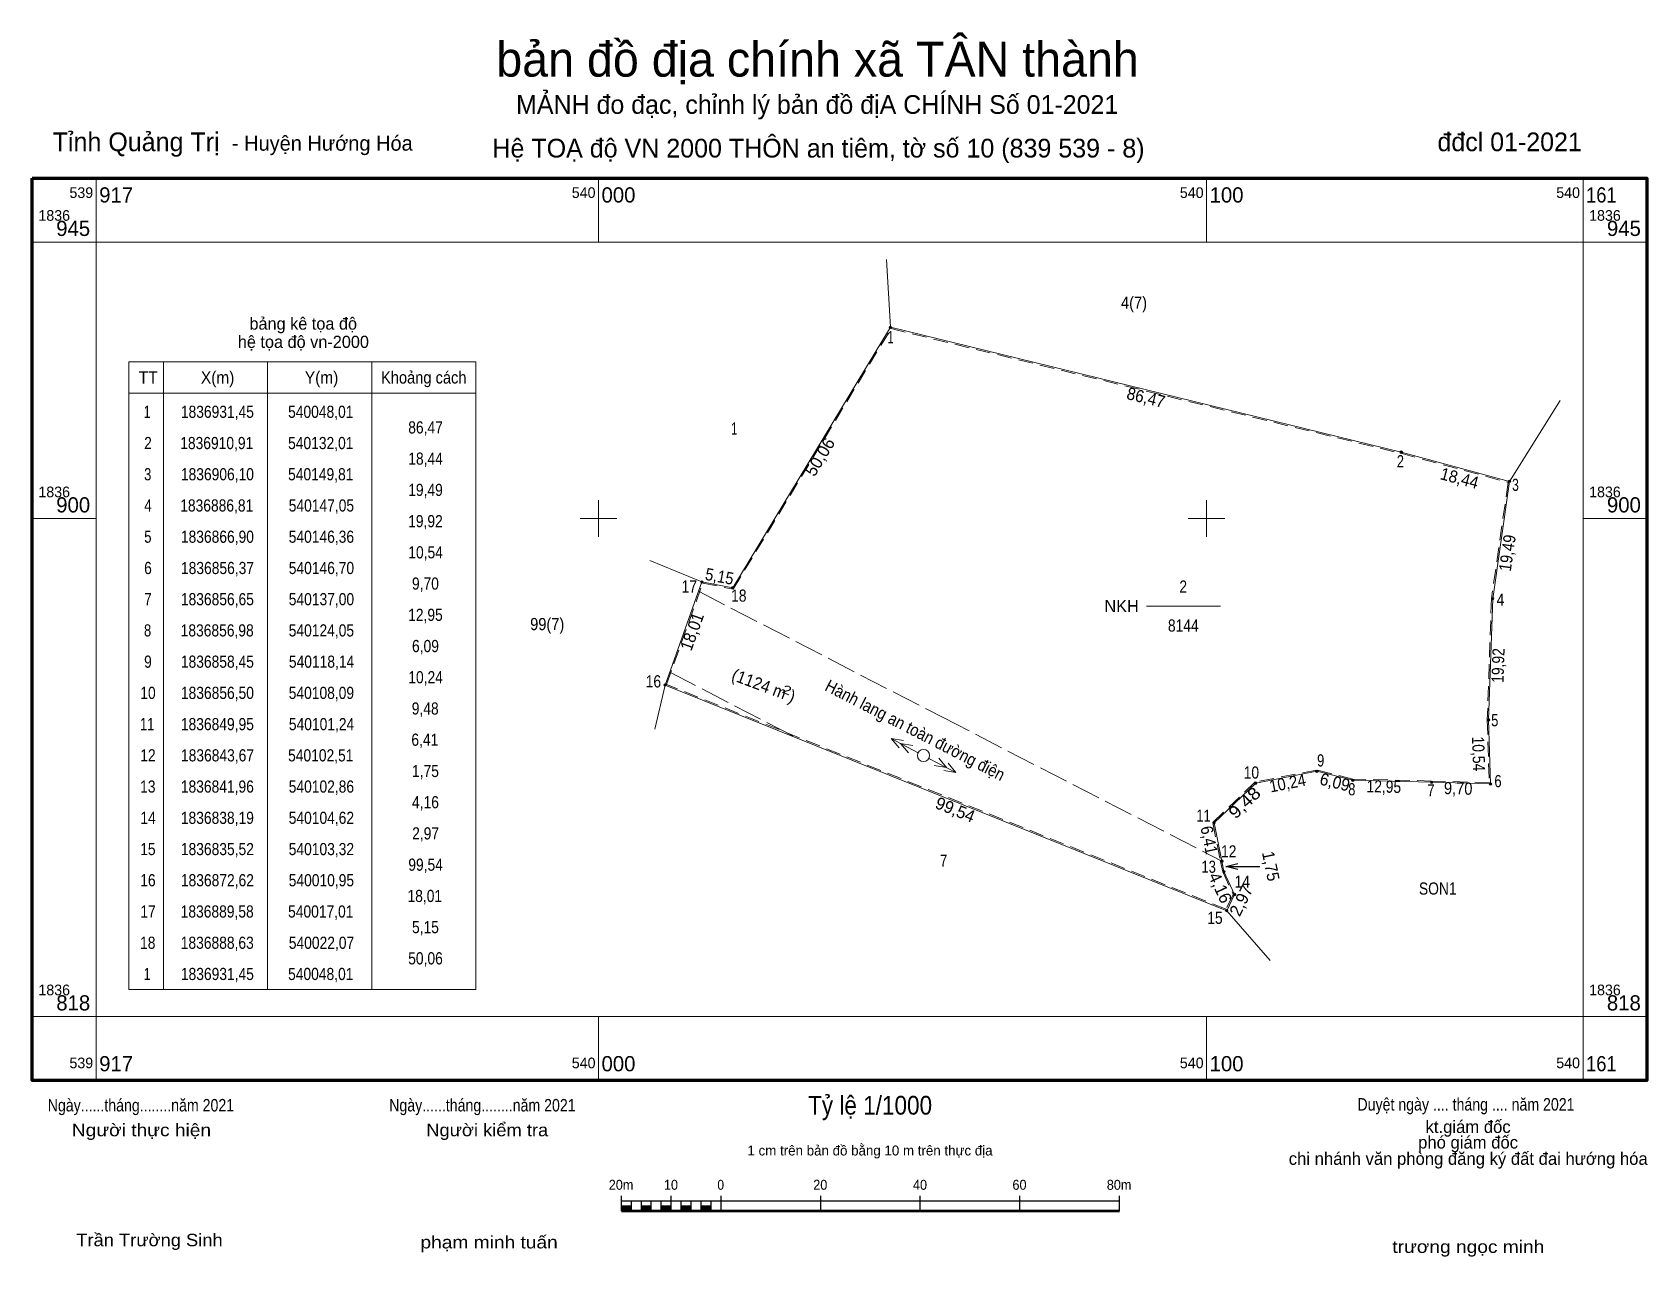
# Model space of a CAD drawing. Header units: metres. Extents: x 539907 to 540173, y 1836779 to 1836980.
import ezdxf
from ezdxf.enums import TextEntityAlignment as Align

# ---------------------------------------------------------------- set-up
doc = ezdxf.new("R2010")
doc.units = ezdxf.units.M
doc.header["$LTSCALE"] = 0.8
doc.linetypes.add('LONG_DASHED', pattern=[7.5, 6, -1.5])
doc.linetypes.add('MEDIUM_DASHED', pattern=[4.5, 3, -1.5])
for name, color, linetype, lineweight in [('1', 7, 'Continuous', 13), ('10', 7, 'Continuous', 13), ('13', 7, 'Continuous', 13), ('2', 7, 'Continuous', 25), ('30', 7, 'LONG_DASHED', 13), ('32', 7, 'Continuous', 13), ('55', 7, 'Continuous', 13), ('59', 7, 'Continuous', 13), ('63', 7, 'Continuous', 13)]:
    doc.layers.add(name, color=color, linetype=linetype, lineweight=lineweight)
for name, color, linetype in [('12', 7, 'Continuous'), ('4', 7, 'Continuous'), ('5', 7, 'Continuous'), ('6', 7, 'Continuous')]:
    doc.layers.add(name, color=color, linetype=linetype)

msp = doc.modelspace()

# ---------------------------------------------------------------- hatches: boundary and pattern name
at = {"layer": '13'}
for points in [[(540048.21, 1836931.45, 1), (540047.81, 1836931.45, 1)], [(540132.21, 1836910.91, 1), (540131.81, 1836910.91, 1)], [(540150.01, 1836906.1, 1), (540149.61, 1836906.1, 1)], [(540150.01, 1836906.1, 1), (540149.61, 1836906.1, 1)], [(540017.21, 1836889.58, 1), (540016.81, 1836889.58, 1)], [(540022.27, 1836888.63, 1), (540021.87, 1836888.63, 1)], [(540147.25, 1836886.81, 1), (540146.85, 1836886.81, 1)], [(540011.15, 1836872.62, 1), (540010.75, 1836872.62, 1)], [(540146.56, 1836866.9, 1), (540146.16, 1836866.9, 1)], [(540118.34, 1836858.45, 1), (540117.94, 1836858.45, 1)], [(540124.25, 1836856.98, 1), (540123.85, 1836856.98, 1)], [(540108.29, 1836856.5, 1), (540107.89, 1836856.5, 1)], [(540137.2, 1836856.65, 1), (540136.8, 1836856.65, 1)], [(540146.9, 1836856.37, 1), (540146.5, 1836856.37, 1)], [(540101.44, 1836849.95, 1), (540101.04, 1836849.95, 1)], [(540102.71, 1836843.67, 1), (540102.31, 1836843.67, 1)], [(540103.06, 1836841.96, 1), (540102.66, 1836841.96, 1)], [(540104.82, 1836838.19, 1), (540104.42, 1836838.19, 1)], [(540103.52, 1836835.52, 1), (540103.12, 1836835.52, 1)]]:
    msp.add_hatch(color=256, dxfattribs=at).paths.add_polyline_path(points)
at = {"layer": '2'}
for points in [[(540003.78, 1836786.2), (540005.41, 1836786.2), (540005.41, 1836787.01), (540003.78, 1836787.01)], [(540007.05, 1836786.2), (540008.69, 1836786.2), (540008.69, 1836787.01), (540007.05, 1836787.01)], [(540010.33, 1836786.2), (540011.97, 1836786.2), (540011.97, 1836787.01), (540010.33, 1836787.01)], [(540013.6, 1836786.2), (540015.24, 1836786.2), (540015.24, 1836787.01), (540013.6, 1836787.01)], [(540016.88, 1836786.2), (540018.52, 1836786.2), (540018.52, 1836787.01), (540016.88, 1836787.01)]]:
    msp.add_hatch(color=256, dxfattribs=at).paths.add_polyline_path(points)

# ---------------------------------------------------------------- linework, layer by layer
at = {"layer": '1'}
for p, q in [((540048.01, 1836931.45), (540047.34, 1836942.61)), ((540149.81, 1836906.1), (540158.14, 1836919.41)), ((540017.01, 1836889.58), (540008.44, 1836893.08)), ((540010.95, 1836872.62), (540009.29, 1836865.38))]:
    msp.add_line(p, q, dxfattribs=at)
at = {"layer": '1', "linetype": 'MEDIUM_DASHED'}
msp.add_lwpolyline([(540149.59, 1836905.95), (540146.85, 1836886.83), (540146.16, 1836866.9), (540146.49, 1836856.58), (540137.01, 1836856.85), (540124.08, 1836857.18), (540118.15, 1836858.65), (540107.99, 1836856.69), (540101.02, 1836850.02), (540102.31, 1836843.63), (540102.67, 1836841.9), (540104.4, 1836838.19), (540103.22, 1836835.78), (540011.2, 1836872.73), (540017.14, 1836889.35), (540022.17, 1836888.41), (540048.11, 1836931.22), (540131.96, 1836910.72)], close=True, dxfattribs=at)
at = {"layer": '10'}
msp.add_lwpolyline([(540149.81, 1836906.1), (540147.05, 1836886.81), (540146.36, 1836866.9), (540146.7, 1836856.37), (540137, 1836856.65), (540124.05, 1836856.98), (540118.14, 1836858.45), (540108.09, 1836856.5), (540101.24, 1836849.95), (540102.51, 1836843.67), (540102.86, 1836841.96), (540104.62, 1836838.19), (540103.32, 1836835.52), (540010.95, 1836872.62), (540017.01, 1836889.58), (540022.07, 1836888.63), (540048.01, 1836931.45), (540132.01, 1836910.91)], close=True, dxfattribs=at)
at = {"layer": '13'}
msp.add_line((540090.11, 1836885.61), (540102.27, 1836885.61), dxfattribs=at)
at = {"layer": '13', "lineweight": 25}
msp.add_line((540103.15, 1836842.79), (540108.78, 1836842.79), dxfattribs=at)
msp.add_lwpolyline([(540105.15, 1836842.29), (540103.15, 1836842.79), (540105.15, 1836843.29)], dxfattribs=at)
at = {"layer": '13'}
for centre in [(540048.01, 1836931.45), (540132.01, 1836910.91), (540149.81, 1836906.1), (540149.81, 1836906.1), (540017.01, 1836889.58), (540022.07, 1836888.63), (540147.05, 1836886.81), (540010.95, 1836872.62), (540146.36, 1836866.9), (540118.14, 1836858.45), (540124.05, 1836856.98), (540108.09, 1836856.5), (540137, 1836856.65), (540146.7, 1836856.37), (540101.24, 1836849.95), (540102.51, 1836843.67), (540102.86, 1836841.96), (540104.62, 1836838.19), (540103.32, 1836835.52)]:
    msp.add_circle(centre, 0.2, dxfattribs=at)
at = {"layer": '2'}
for p, q in [((540003.78, 1836786.2), (540003.78, 1836788.65)), ((540011.97, 1836786.2), (540011.97, 1836788.65)), ((540020.16, 1836786.2), (540020.16, 1836788.65)), ((540036.54, 1836786.2), (540036.54, 1836788.65)), ((540052.91, 1836786.2), (540052.91, 1836788.65)), ((540069.29, 1836786.2), (540069.29, 1836788.65)), ((540085.67, 1836786.2), (540085.67, 1836788.65)), ((540003.78, 1836787.83), (540085.67, 1836787.83)), ((540005.41, 1836786.2), (540005.41, 1836787.83)), ((540007.05, 1836786.2), (540007.05, 1836787.83)), ((540008.69, 1836786.2), (540008.69, 1836787.83)), ((540010.33, 1836786.2), (540010.33, 1836787.83)), ((540013.6, 1836786.2), (540013.6, 1836787.83)), ((540015.24, 1836786.2), (540015.24, 1836787.83)), ((540016.88, 1836786.2), (540016.88, 1836787.83)), ((540018.52, 1836786.2), (540018.52, 1836787.83))]:
    msp.add_line(p, q, dxfattribs=at)
at = {"layer": '2', "lineweight": 53}
msp.add_line((540003.78, 1836786.2), (540085.67, 1836786.2), dxfattribs=at)
at = {"layer": '2', "lineweight": 13}
for points in [[(540003.78, 1836786.2), (540005.41, 1836786.2), (540005.41, 1836787.01), (540003.78, 1836787.01)], [(540007.05, 1836786.2), (540008.69, 1836786.2), (540008.69, 1836787.01), (540007.05, 1836787.01)], [(540010.33, 1836786.2), (540011.97, 1836786.2), (540011.97, 1836787.01), (540010.33, 1836787.01)], [(540013.6, 1836786.2), (540015.24, 1836786.2), (540015.24, 1836787.01), (540013.6, 1836787.01)], [(540016.88, 1836786.2), (540018.52, 1836786.2), (540018.52, 1836787.01), (540016.88, 1836787.01)]]:
    msp.add_lwpolyline(points, close=True, dxfattribs=at)
at = {"layer": '30'}
msp.add_line((540011.71, 1836874.74), (540032.81, 1836863.84), dxfattribs=at)
msp.add_lwpolyline([(540016.46, 1836888.04), (540056.67, 1836867.27), (540102.51, 1836843.67)], dxfattribs=at)
at = {"layer": '32'}
msp.add_line((540110.45, 1836827.35), (540103.32, 1836835.52), dxfattribs=at)
msp.add_lwpolyline([(540103.32, 1836835.52), (540104.62, 1836838.19), (540102.86, 1836841.96), (540101.24, 1836849.95), (540108.09, 1836856.5), (540118.14, 1836858.45), (540124.05, 1836856.98), (540137, 1836856.65), (540146.7, 1836856.37), (540146.36, 1836866.9), (540147.05, 1836886.81), (540149.81, 1836906.1)], dxfattribs=at)
at = {"layer": '55'}
for p, q in [((540048.14, 1836863.82), (540052.58, 1836861.5)), ((540048.14, 1836863.82), (540050.14, 1836863.49)), ((540048.14, 1836863.82), (540049.43, 1836862.28)), ((540049.69, 1836863), (540051.69, 1836862.67)), ((540049.69, 1836863), (540050.97, 1836861.48)), ((540058.77, 1836858.25), (540054.35, 1836860.57)), ((540057.22, 1836859.06), (540055.95, 1836860.59)), ((540058.77, 1836858.25), (540057.5, 1836859.78)), ((540057.22, 1836859.06), (540055.23, 1836859.38)), ((540058.77, 1836858.25), (540056.78, 1836858.58))]:
    msp.add_line(p, q, dxfattribs=at)
msp.add_circle((540053.4602, 1836861.0465), 1, dxfattribs=at)
at = {"layer": '59'}
for p, q in [((539922.77, 1836925.76), (539979.82, 1836925.76)), ((539922.77, 1836925.76), (539922.77, 1836822.56)), ((539928.48, 1836925.76), (539928.48, 1836822.56)), ((539945.59, 1836925.76), (539945.59, 1836822.56)), ((539962.71, 1836925.76), (539962.71, 1836822.56)), ((539979.82, 1836925.76), (539979.82, 1836822.56)), ((539922.77, 1836920.63), (539979.82, 1836920.63)), ((539922.77, 1836822.56), (539979.82, 1836822.56))]:
    msp.add_line(p, q, dxfattribs=at)
at = {"layer": '63'}
for p, q in [((539917.39, 1836945.45), (539917.39, 1836955.95)), ((540000, 1836945.45), (540000, 1836955.95)), ((540100, 1836945.45), (540100, 1836955.95)), ((540161.91, 1836945.45), (540161.91, 1836955.95)), ((539917.39, 1836945.45), (539906.89, 1836945.45)), ((540161.91, 1836945.45), (540172.41, 1836945.45)), ((540000, 1836897), (540000, 1836903)), ((540100, 1836897), (540100, 1836903)), ((539917.39, 1836900), (539906.89, 1836900)), ((539997, 1836900), (540003, 1836900)), ((540097, 1836900), (540103, 1836900)), ((540161.91, 1836900), (540172.41, 1836900)), ((539917.39, 1836818.13), (539906.89, 1836818.13)), ((539917.39, 1836818.13), (539917.39, 1836807.63)), ((540000, 1836818.13), (540000, 1836807.63)), ((540100, 1836818.13), (540100, 1836807.63)), ((540161.91, 1836818.13), (540161.91, 1836807.63)), ((540161.91, 1836818.13), (540172.41, 1836818.13))]:
    msp.add_line(p, q, dxfattribs=at)
at = {"layer": '63', "lineweight": 70}
msp.add_lwpolyline([(539906.89, 1836955.95), (540172.41, 1836955.95), (540172.41, 1836807.63), (539906.89, 1836807.63)], close=True, dxfattribs=at)
at = {"layer": '63'}
msp.add_lwpolyline([(539917.39, 1836945.45), (540161.91, 1836945.45), (540161.91, 1836818.13), (539917.39, 1836818.13)], close=True, dxfattribs=at)

# ---------------------------------------------------------------- texts
at = {"layer": '12'}
for s, height, width, p in [('(1124 m )', 2, 0.95, (540026.8149, 1836871.6043)), ('2', 1.425, 1.35, (540030.7656, 1836871.1412))]:
    msp.add_text(s, height=height, rotation=339.504, dxfattribs=dict(at, width=width)).set_placement(p, align=Align.CENTER)
at = {"layer": '13'}
for s, width, p in [('4(7)', 0.9, (540088.07, 1836934.49)), ('1', 0.7, (540022.32, 1836913.8)), ('2', 0.85, (540096.16, 1836887.81)), ('99(7)', 0.9, (539991.57, 1836881.65)), ('7', 0.8, (540056.755, 1836842.76)), ('SON1', 0.85, (540138.02, 1836838.17))]:
    msp.add_text(s, height=2, dxfattribs=dict(at, width=width)).set_placement(p, align=Align.CENTER)
at = {"layer": '13', "width": 0.9}
msp.add_text('Hành lang an toàn đường điện', height=2, rotation=332.682, dxfattribs=at).set_placement((540051.6161, 1836864.3132), align=Align.CENTER)
at = {"layer": '2'}
for s, height, p in [('bản đồ địa chính xã TÂN thành', 5.731, (540036.025, 1836972.65)), ('MẢNH đo đạc, chỉnh lý bản đồ địA CHÍNH Số 01-2021', 3.07, (540035.965, 1836966.53)), ('Hệ TOẠ độ VN 2000 THÔN an tiêm, tờ số 10 (839 539 - 8)', 3.078, (540036.18, 1836959.35)), ('bảng kê tọa độ', 2, (539951.445, 1836931.05)), ('hệ tọa độ vn-2000', 2, (539951.47, 1836928.05)), ('kt.giám đốc', 2.047, (540143.01, 1836798.99)), ('phó giám đốc', 2.047, (540143.005, 1836796.43)), ('1 cm trên bản đồ bằng 10 m trên thực địa', 1.638, (540044.655, 1836795.29)), ('chi nhánh văn phòng đăng ký đất đai hướng hóa', 2.047, (540143.03, 1836793.75))]:
    msp.add_text(s, height=height, dxfattribs=at).set_placement(p, align=Align.CENTER)
for s, height, p in [('Tỉnh Quảng Trị ', 3.078, (539910.24, 1836960.39)), ('- Huyện Hướng Hóa', 2.456, (539939.72, 1836960.47))]:
    msp.add_text(s, height=height, dxfattribs=at).set_placement(p)
for s, height, p in [(' đđcl 01-2021', 3.07, (540161.71, 1836960.39)), ('NKH', 2, (540088.85, 1836884.61))]:
    msp.add_text(s, height=height, dxfattribs=at).set_placement(p, align=Align.RIGHT)
for s, height, width, p in [('Ngày......tháng........năm 2021', 2.047, 0.85, (539924.75, 1836802.53)), ('Ngày......tháng........năm 2021', 2.047, 0.85, (539980.91, 1836802.53)), ('Tỷ lệ 1/1000', 3.079, 0.9, (540044.665, 1836802.01)), ('Duyệt ngày .... tháng .... năm 2021', 2.047, 0.85, (540142.66, 1836802.67)), ('Người thực hiện', 2.047, 1.15, (539924.84, 1836798.45)), ('Người kiểm tra', 2.047, 1.1, (539981.705, 1836798.45)), ('20m', 1.638, 0.95, (540003.715, 1836789.65)), ('10', 1.638, 0.95, (540011.915, 1836789.65)), ('0', 1.638, 0.9, (540020.1, 1836789.65)), ('20', 1.638, 0.95, (540036.475, 1836789.65)), ('40', 1.638, 0.95, (540052.875, 1836789.65)), ('60', 1.638, 0.95, (540069.235, 1836789.65)), ('80m', 1.638, 0.95, (540085.615, 1836789.65)), ('Trần Trường Sinh', 2.047, 1.1, (539926.16, 1836780.37)), ('phạm minh tuấn', 2.047, 1.15, (539982.015, 1836780.01)), ('trương ngọc minh', 2.047, 1.15, (540143.045, 1836779.27))]:
    msp.add_text(s, height=height, dxfattribs=dict(at, width=width)).set_placement(p, align=Align.CENTER)
at = {"layer": '4', "width": 0.85}
msp.add_text('8144', height=2, dxfattribs=at).set_placement((540096.175, 1836881.41), align=Align.CENTER)
at = {"layer": '5'}
for s, width, p in [('1', 0.7, (540048.025, 1836928.81)), ('2', 0.8, (540131.875, 1836908.42)), ('3', 0.75, (540150.8, 1836904.55)), ('17', 0.85, (540014.925, 1836887.82)), ('18', 0.85, (540023.075, 1836886.33)), ('4', 0.85, (540148.34, 1836885.67)), ('16', 0.85, (540009.03, 1836872.23)), ('5', 0.8, (540147.395, 1836865.84)), ('9', 0.8, (540118.765, 1836859.24)), ('10', 0.85, (540107.37, 1836857.25)), ('6', 0.8, (540147.925, 1836855.84)), ('8', 0.8, (540123.885, 1836854.5)), ('7', 0.8, (540136.895, 1836854.31)), ('11', 0.8, (540099.5, 1836850.15)), ('13', 0.8, (540100.345, 1836841.76)), ('12', 0.85, (540103.645, 1836844.28)), ('14', 0.85, (540105.88, 1836839.31)), ('15', 0.85, (540101.38, 1836833.36))]:
    msp.add_text(s, height=2, dxfattribs=dict(at, width=width)).set_placement(p, align=Align.CENTER)
at = {"layer": '59'}
for s, width, p in [(' TT', 0.95, (539925.605, 1836922.19)), (' X(m)', 0.95, (539937.015, 1836922.19)), (' Y(m)', 0.95, (539954.11, 1836922.19)), ('Khoảng cách', 0.9, (539971.265, 1836922.19)), (' 1', 0.75, (539925.49, 1836916.55)), (' 1836931,45', 0.85, (539937.01, 1836916.55)), (' 540048,01', 0.85, (539954.01, 1836916.55)), (' 86,47', 0.85, (539971.245, 1836913.98)), (' 2', 0.85, (539925.595, 1836911.41)), (' 1836910,91', 0.85, (539936.905, 1836911.41)), (' 540132,01', 0.85, (539954.01, 1836911.41)), (' 18,44', 0.85, (539971.25, 1836908.85)), (' 3', 0.8, (539925.575, 1836906.28)), (' 1836906,10', 0.85, (539937.015, 1836906.28)), (' 540149,81', 0.85, (539954.01, 1836906.28)), (' 19,49', 0.85, (539971.235, 1836903.71)), (' 4', 0.85, (539925.61, 1836901.15)), (' 1836886,81', 0.85, (539936.905, 1836901.15)), (' 540147,05', 0.85, (539954.115, 1836901.15)), (' 19,92', 0.85, (539971.225, 1836898.57)), (' 5', 0.8, (539925.595, 1836896.01)), (' 1836866,90', 0.85, (539937.015, 1836896.01)), (' 540146,36', 0.85, (539954.115, 1836896.01)), (' 10,54', 0.85, (539971.25, 1836893.45)), (' 6', 0.85, (539925.595, 1836890.87)), (' 1836856,37', 0.85, (539937.03, 1836890.87)), (' 540146,70', 0.85, (539954.12, 1836890.87)), (' 9,70', 0.85, (539971.225, 1836888.31)), (' 7', 0.8, (539925.615, 1836885.74)), (' 1836856,65', 0.85, (539937.01, 1836885.74)), (' 540137,00', 0.85, (539954.12, 1836885.74)), (' 12,95', 0.85, (539971.225, 1836883.17)), (' 8', 0.8, (539925.555, 1836880.61)), (' 1836856,98', 0.85, (539936.98, 1836880.61)), (' 540124,05', 0.85, (539954.115, 1836880.61)), (' 6,09', 0.85, (539971.23, 1836878.04)), (' 9', 0.85, (539925.595, 1836875.47)), (' 1836858,45', 0.85, (539937.01, 1836875.47)), (' 540118,14', 0.85, (539954.14, 1836875.47)), (' 10,24', 0.85, (539971.25, 1836872.91)), (' 10', 0.85, (539925.595, 1836870.34)), (' 1836856,50', 0.85, (539937.015, 1836870.34)), (' 540108,09', 0.85, (539954.115, 1836870.34)), (' 9,48', 0.85, (539971.19, 1836867.77)), (' 11', 0.8, (539925.48, 1836865.2)), (' 1836849,95', 0.85, (539937.01, 1836865.2)), (' 540101,24', 0.85, (539954.14, 1836865.2)), (' 6,41', 0.85, (539971.125, 1836862.64)), (' 12', 0.85, (539925.59, 1836860.07)), (' 1836843,67', 0.85, (539937.03, 1836860.07)), (' 540102,51', 0.85, (539954.01, 1836860.07)), (' 1,75', 0.85, (539971.23, 1836857.5)), (' 13', 0.85, (539925.57, 1836854.94)), (' 1836841,96', 0.85, (539937.005, 1836854.94)), (' 540102,86', 0.85, (539954.115, 1836854.94)), (' 4,16', 0.85, (539971.23, 1836852.37)), (' 14', 0.85, (539925.615, 1836849.8)), (' 1836838,19', 0.85, (539937.005, 1836849.8)), (' 540104,62', 0.85, (539954.115, 1836849.8)), (' 2,97', 0.85, (539971.255, 1836847.24)), (' 15', 0.85, (539925.585, 1836844.66)), (' 1836835,52', 0.85, (539937.01, 1836844.66)), (' 540103,32', 0.85, (539954.115, 1836844.66)), (' 99,54', 0.85, (539971.25, 1836842.1)), (' 16', 0.85, (539925.59, 1836839.54)), (' 1836872,62', 0.85, (539937.01, 1836839.54)), (' 540010,95', 0.85, (539954.115, 1836839.54)), (' 18,01', 0.85, (539971.12, 1836836.96)), (' 17', 0.85, (539925.61, 1836834.4)), (' 1836889,58', 0.85, (539936.98, 1836834.4)), (' 540017,01', 0.85, (539954.01, 1836834.4)), (' 5,15', 0.85, (539971.23, 1836831.83)), (' 18', 0.85, (539925.56, 1836829.26)), (' 1836888,63', 0.85, (539936.99, 1836829.26)), (' 540022,07', 0.85, (539954.13, 1836829.26)), (' 50,06', 0.85, (539971.235, 1836826.7)), (' 1', 0.75, (539925.49, 1836824.13)), (' 1836931,45', 0.85, (539937.01, 1836824.13)), (' 540048,01', 0.85, (539954.01, 1836824.13))]:
    msp.add_text(s, height=2, dxfattribs=dict(at, width=width)).set_placement(p, align=Align.CENTER)
at = {"layer": '6'}
for s, rotation, width, p in [('86,47', 346.259, 0.95, (540089.8025, 1836918.9185)), ('18,44', 344.878, 0.95, (540141.3441, 1836905.6693)), ('19,49', 81.857, 0.9, (540150.4512, 1836894.1934)), ('5,15', 349.367, 0.9, (540019.7205, 1836889.5149)), ('18,01', 70.338, 0.95, (540016.3243, 1836881.0885)), ('19,92', 88.015, 0.85, (540148.9221, 1836875.8054)), ('10,54', 271.849, 0.85, (540143.735, 1836861.2773)), ('10,24', 10.981, 0.9, (540113.5045, 1836855.5327)), ('6,09', 346.032, 0.95, (540120.8686, 1836855.7084)), ('12,95', 358.54, 0.85, (540129.1295, 1836854.9461)), ('9,48', 43.717, 1.15, (540106.9339, 1836852.553)), ('9,70', 358.347, 0.9, (540141.3511, 1836854.6439)), ('6,41', 281.433, 0.9, (540099.4465, 1836846.9432)), ('1,75', 281.567, 0.95, (540109.596, 1836842.6555))]:
    msp.add_text(s, height=2, rotation=rotation, dxfattribs=dict(at, width=width)).set_placement(p, align=Align.CENTER)
for s, rotation, p in [('50,06', 58.793, (540037.2615, 1836909.6169)), ('99,54', 338.117, (540058.2973, 1836851.214)), ('4,16', 295.025, (540101.3417, 1836838.893)), ('2,97', 64.039, (540106.5867, 1836836.7672))]:
    msp.add_text(s, height=2, rotation=rotation, dxfattribs=at).set_placement(p, align=Align.CENTER)
at = {"layer": '63'}
for s, height, p in [('539', 1.75, (539916.9, 1836952.7)), ('540', 1.75, (539999.51, 1836952.7)), ('540', 1.75, (540099.51, 1836952.7)), ('540', 1.75, (540161.41, 1836952.7)), ('945', 2.5, (539916.4, 1836946.45)), ('945', 2.5, (540171.42, 1836946.45)), ('900', 2.5, (539916.4, 1836901)), ('900', 2.5, (540171.42, 1836901)), ('818', 2.5, (539916.41, 1836819.13)), ('818', 2.5, (540171.41, 1836819.13)), ('539', 1.75, (539916.9, 1836809.63)), ('540', 1.75, (539999.51, 1836809.63)), ('540', 1.75, (540099.51, 1836809.63)), ('540', 1.75, (540161.41, 1836809.63))]:
    msp.add_text(s, height=height, dxfattribs=at).set_placement(p, align=Align.RIGHT)
for s, height, p in [('917', 2.5, (539917.89, 1836951.95)), ('000', 2.5, (540000.5, 1836951.95)), ('100', 2.5, (540100.5, 1836951.95)), ('1836', 1.75, (539907.89, 1836948.95)), ('1836', 1.75, (540162.91, 1836948.95)), ('1836', 1.75, (539907.89, 1836903.5)), ('1836', 1.75, (540162.91, 1836903.5)), ('1836', 1.75, (539907.89, 1836821.63)), ('1836', 1.75, (540162.91, 1836821.63)), ('917', 2.5, (539917.89, 1836809.13)), ('000', 2.5, (540000.5, 1836809.13)), ('100', 2.5, (540100.5, 1836809.13))]:
    msp.add_text(s, height=height, dxfattribs=at).set_placement(p)
at = {"layer": '63', "width": 0.9}
for p in [(540162.41, 1836951.95), (540162.41, 1836809.13)]:
    msp.add_text('161', height=2.5, dxfattribs=at).set_placement(p)

doc.saveas('drawing.dxf')
